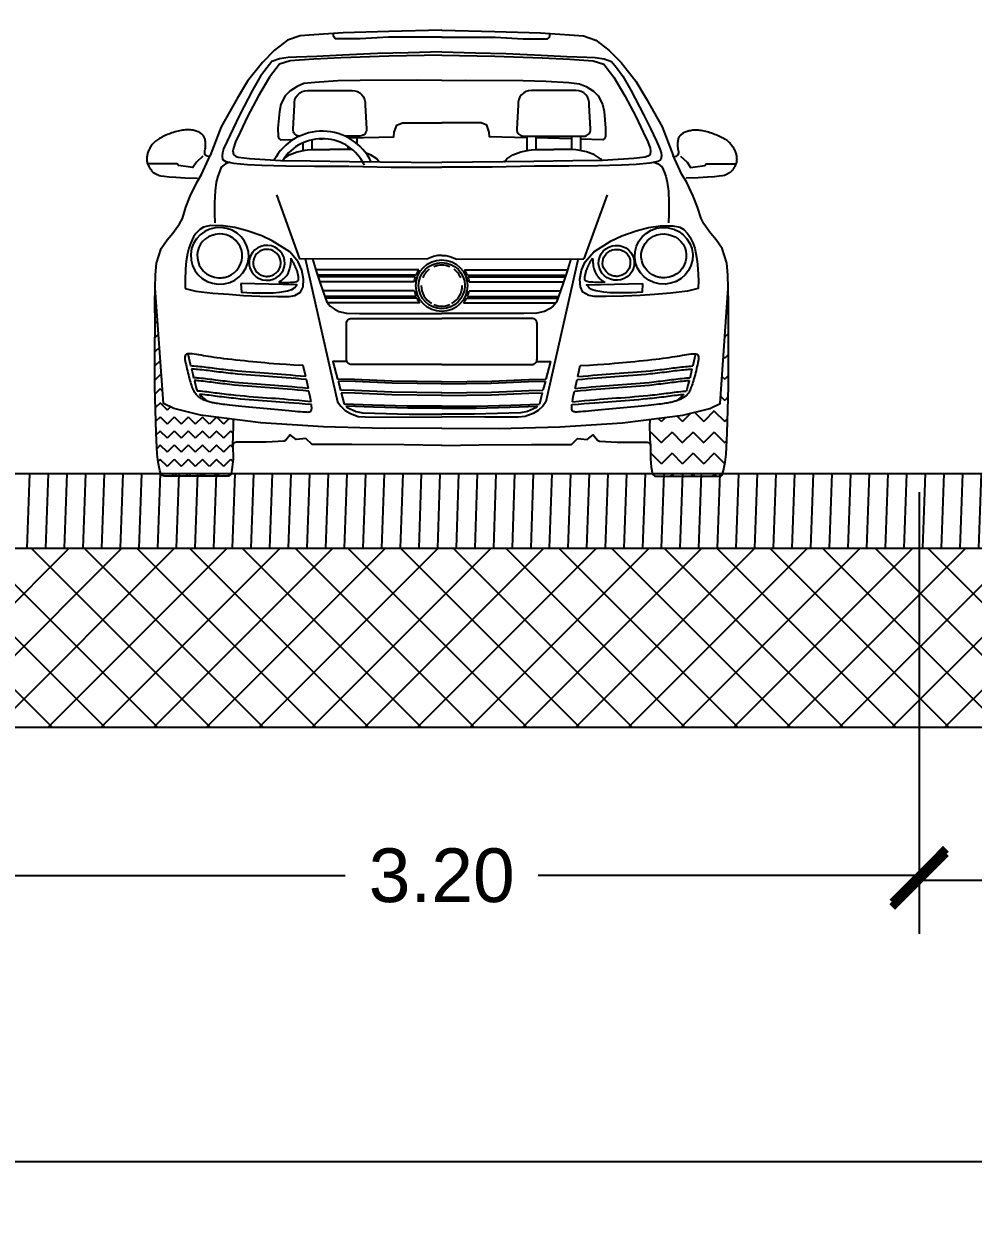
# Model space of a CAD drawing. Header units: metres. Extents: x 668617 to 675126, y 2286318 to 2293677.
# Drawn here: x 672253.403 to 672256.585, y 2287837.555 to 2287841.547 of the extents above; entities that cross this region are included whole.
import ezdxf

# ---------------------------------------------------------------- set-up
doc = ezdxf.new("R2010")
doc.units = ezdxf.units.M
doc.header["$MEASUREMENT"] = 0
doc.layers.add('DMTG_SECCIONES_VIALES', color=250, linetype='Continuous')
doc.styles.get("Standard").update_dxf_attribs({"font": 'arial.ttf'})
doc.dimstyles.get("Standard").update_dxf_attribs({"dimtxt": 0.18, "dimasz": 0.18, "dimexe": 0.18, "dimexo": 0.0625, "dimgap": 0.09, "dimtad": 0, "dimtih": 1, "dimtoh": 1, "dimdec": 4, "dimzin": 0, "dimdsep": 46, "dimtxsty": 'Standard', "dimcen": 0.09, "dimadec": 0, "dimazin": 0, "dimtfac": 1, "dimtdec": 4, "dimtofl": 0, "dimtmove": 0, "dimatfit": 3, "dimfxl": 1, "dimtolj": 1, "dimtzin": 0, "dimarcsym": 0})

# ---------------------------------------------------------------- blocks, each defined once
blk = doc.blocks.new('_ArchTick')
at = {"color": 0, "linetype": 'ByBlock', "const_width": 0.15}
blk.add_lwpolyline([(-0.5, -0.5), (0.5, 0.5)], dxfattribs=at)
blk = doc.blocks.new('*D413')
at = {"layer": 'Defpoints', "color": 0, "transparency": 16777216}
for p in [(672253.2035, 2287840.0398), (672256.4035, 2287840.0398), (672256.4035, 2287838.6928)]:
    blk.add_point(p, dxfattribs=at)
at = {"layer": 'DMTG_SECCIONES_VIALES', "color": 0, "lineweight": -2, "transparency": 16777216}
for p, q in [((672253.2035, 2287839.9773), (672253.2035, 2287838.5128)), ((672256.4035, 2287839.9773), (672256.4035, 2287838.5128)), ((672253.2035, 2287838.6928), (672254.4801, 2287838.6928)), ((672256.4035, 2287838.6928), (672255.127, 2287838.6928))]:
    blk.add_line(p, q, dxfattribs=at)
at = {"layer": 'DMTG_SECCIONES_VIALES', "color": 0, "lineweight": -2, "transparency": 16777216, "xscale": 0.18, "yscale": 0.18, "zscale": 0.18, "rotation": 180}
blk.add_blockref('_ArchTick', (672253.2035, 2287838.6928), dxfattribs=at)
at = {"layer": 'DMTG_SECCIONES_VIALES', "color": 0, "lineweight": -2, "transparency": 16777216, "xscale": 0.18, "yscale": 0.18, "zscale": 0.18}
blk.add_blockref('_ArchTick', (672256.4035, 2287838.6928), dxfattribs=at)
at = {"layer": 'DMTG_SECCIONES_VIALES', "color": 0, "transparency": 16777216, "insert": (672254.8035, 2287838.6928), "char_height": 0.18, "attachment_point": 5}
blk.add_mtext('\\A1;3.20', dxfattribs=at)
blk = doc.blocks.new('*D414')
at = {"layer": 'Defpoints', "color": 0, "transparency": 16777216}
for p in [(672256.4035, 2287840.0398), (672259.7035, 2287840.0398), (672259.7035, 2287838.6778)]:
    blk.add_point(p, dxfattribs=at)
at = {"layer": 'DMTG_SECCIONES_VIALES', "color": 0, "lineweight": -2, "transparency": 16777216}
for p, q in [((672256.4035, 2287839.9773), (672256.4035, 2287838.4978)), ((672259.7035, 2287839.9773), (672259.7035, 2287838.4978)), ((672256.4035, 2287838.6778), (672257.7301, 2287838.6778)), ((672259.7035, 2287838.6778), (672258.377, 2287838.6778))]:
    blk.add_line(p, q, dxfattribs=at)
at = {"layer": 'DMTG_SECCIONES_VIALES', "color": 0, "lineweight": -2, "transparency": 16777216, "xscale": 0.18, "yscale": 0.18, "zscale": 0.18, "rotation": 180}
blk.add_blockref('_ArchTick', (672256.4035, 2287838.6778), dxfattribs=at)
at = {"layer": 'DMTG_SECCIONES_VIALES', "color": 0, "lineweight": -2, "transparency": 16777216, "xscale": 0.18, "yscale": 0.18, "zscale": 0.18}
blk.add_blockref('_ArchTick', (672259.7035, 2287838.6778), dxfattribs=at)
at = {"layer": 'DMTG_SECCIONES_VIALES', "color": 0, "transparency": 16777216, "insert": (672258.0535, 2287838.6778), "char_height": 0.18, "attachment_point": 5}
blk.add_mtext('\\A1;3.30', dxfattribs=at)
blk = doc.blocks.new('carro')
at = {"linetype": 'ByBlock'}
h = blk.add_hatch(dxfattribs=at)
h.set_pattern_fill('ZIGZAG', color=0, scale=0.01577, angle=136.2437, style=0)
h.set_pattern_definition([(46.2437446, (1261.6451, -1307.80113), (0.0707910058, 0.0015369328), [0.0500685963, -0.0500685963]), (316.2437446, (1261.67973, -1307.764964), (0.0015369328, -0.0707910058), [0.0500685963, -0.0500685963])])
h.paths.add_polyline_path([(1.5163, 0.2011), (1.5161, 0.2234), (1.6261, 0.2401), (1.7151, 0.2642), (1.7496, 0.282), (1.7687, 0.669), (1.7705, 0.6186), (1.7715, 0.5518), (1.7741, 0.4584), (1.7767, 0.3389), (1.7756, 0.1831), (1.7736, 0.1123), (1.771, 0.0858), (1.7657, 0.0579), (1.7629, 0.0469, -0.336058), (1.7522, 0.0383), (1.5362, 0.033), (1.5278, 0.0404), (1.5235, 0.0636), (1.52, 0.0913), (1.52, 0.1354, 0.028016), (1.5199, 0.1367)])
h = blk.add_hatch(dxfattribs=at)
h.set_pattern_fill('ZIGZAG', color=0, scale=0.010513, angle=136.2437, style=0)
h.set_pattern_definition([(136.2437446, (-1202.059364, -1360.946538), (-0.04719400387, -0.0010246219), [0.0333790642, -0.0333790642]), (226.2437446, (-1202.083474, -1360.923453), (0.0010246219, -0.04719400387), [0.0333790642, -0.0333790642])])
h.paths.add_polyline_path([(0.1206, 0.1708), (0.1198, 0.1931), (0.0092, 0.205), (-0.0807, 0.2252), (-0.116, 0.2415), (-0.1519, 0.6273), (-0.1515, 0.5768), (-0.1496, 0.51), (-0.1481, 0.4167), (-0.1455, 0.2971), (-0.1377, 0.1415), (-0.1326, 0.0709), (-0.1289, 0.0446), (-0.1224, 0.0169), (-0.1191, 0.006, 0.336058), (-0.108, -0.002), (0.108, 0.002), (0.1161, 0.0097), (0.1194, 0.0331), (0.1217, 0.061), (0.1198, 0.105, -0.028016), (0.1198, 0.1063)])
at = {"color": 0, "linetype": 'ByBlock'}
for points in [[(0.7897, 1.512), (0.6123, 1.5042), (0.4591, 1.4955), (0.3616, 1.4868), (0.3156, 1.4826), (0.2738, 1.4672), (0.2312, 1.4331), (0.191, 1.3906), (0.1429, 1.3273), (0.1092, 1.268), (0.0579, 1.1718), (0.023, 1.0754)], [(0.7897, 1.512), (0.9672, 1.5119), (1.1206, 1.5098), (1.2184, 1.5054), (1.2646, 1.5032), (1.307, 1.4896), (1.351, 1.4575), (1.393, 1.4167), (1.4438, 1.3555), (1.4801, 1.2978), (1.5355, 1.2039), (1.5745, 1.1091)], [(0.7912, 1.4392), (0.6783, 1.4342), (0.5765, 1.429), (0.4586, 1.4209), (0.3725, 1.415), (0.3055, 1.4105), (0.2775, 1.4095), (0.2476, 1.4039), (0.223, 1.3945), (0.2071, 1.3747), (0.1857, 1.3444), (0.1602, 1.2971), (0.1181, 1.213), (0.0974, 1.1678), (0.0785, 1.1242), (0.067, 1.0988), (0.0634, 1.0856), (0.0626, 1.0746), (0.0646, 1.0633), (0.0753, 1.0568), (0.102, 1.0514), (0.1482, 1.0481), (0.1968, 1.0467), (0.2769, 1.0463), (0.3733, 1.0473), (0.4888, 1.0495), (0.6302, 1.049), (0.7385, 1.0521), (0.7955, 1.0526), (0.7996, 1.0527)], [(0.7912, 1.4392), (0.9043, 1.4391), (1.0062, 1.4383), (1.1243, 1.4354), (1.2107, 1.4332), (1.2778, 1.4316), (1.3057, 1.4318), (1.3359, 1.4275), (1.3609, 1.4192), (1.3777, 1.4001), (1.4003, 1.3708), (1.4279, 1.3246), (1.4736, 1.2424), (1.4962, 1.1982), (1.517, 1.1554), (1.5296, 1.1305), (1.5337, 1.1175), (1.535, 1.1066), (1.5335, 1.0952), (1.523, 1.0883), (1.4966, 1.0817), (1.4506, 1.0764), (1.4022, 1.0729), (1.3221, 1.069), (1.2258, 1.0658), (1.1103, 1.063), (0.969, 1.0564), (0.8607, 1.0547), (0.8037, 1.0528), (0.7996, 1.0527)], [(0.7915, 1.4285), (0.6141, 1.4214), (0.455, 1.4125), (0.3627, 1.4054), (0.2838, 1.3982), (0.2486, 1.3864), (0.2163, 1.3422), (0.1803, 1.2785), (0.1452, 1.2082), (0.1215, 1.1557), (0.1069, 1.1225), (0.1, 1.1016), (0.0989, 1.0924), (0.1004, 1.0802), (0.1083, 1.075), (0.117, 1.0719), (0.155, 1.0678), (0.2601, 1.0642), (0.3599, 1.0647), (0.4901, 1.0648), (0.7993, 1.0688)], [(0.7915, 1.4285), (0.969, 1.4291), (1.1283, 1.4271), (1.2209, 1.424), (1.2999, 1.4202), (1.3356, 1.41), (1.3699, 1.3672), (1.4085, 1.3052), (1.4466, 1.2365), (1.4726, 1.1851), (1.4887, 1.1526), (1.4965, 1.1319), (1.498, 1.1228), (1.497, 1.1105), (1.4894, 1.105), (1.4808, 1.1015), (1.443, 1.0958), (1.3382, 1.0876), (1.2384, 1.0838), (1.1084, 1.0783), (0.7993, 1.0688)], [(0.7933, 1.3432), (0.7132, 1.3432), (0.52, 1.3372), (0.445, 1.3342), (0.3677, 1.328), (0.3314, 1.3228), (0.3096, 1.3128), (0.2852, 1.2966), (0.2698, 1.2804), (0.256, 1.2527), (0.2516, 1.2279), (0.2474, 1.1721), (0.2489, 1.1438), (0.2522, 1.1371), (0.2577, 1.1327), (0.3003, 1.1349)], [(0.7933, 1.3432), (0.8734, 1.3467), (1.0666, 1.3491), (1.1417, 1.3493), (1.2192, 1.3465), (1.2557, 1.3428), (1.2779, 1.3339), (1.303, 1.3187), (1.3191, 1.3032), (1.3341, 1.2762), (1.3395, 1.2515), (1.3461, 1.1959), (1.3459, 1.1676), (1.3429, 1.1608), (1.3376, 1.1562), (1.2631, 1.1567)], [(0.4853, 1.1441), (0.6368, 1.1517), (0.6378, 1.1666), (0.6458, 1.1901), (0.6645, 1.1991), (0.7964, 1.2019)], [(1.0822, 1.1579), (0.958, 1.1587), (0.9563, 1.1735), (0.9473, 1.1967), (0.9282, 1.2048), (0.7964, 1.2019)], [(0.0183, 1.0719), (0.0126, 1.0732), (0.0086, 1.0751), (0.0061, 1.0776), (0.0047, 1.0806), (0.0043, 1.084), (0.0045, 1.0877), (0.005, 1.0917), (0.0057, 1.0957), (0.0062, 1.0997), (0.0066, 1.1038), (0.0068, 1.1077), (0.0068, 1.1116), (0.0067, 1.1154), (0.0064, 1.119), (0.0059, 1.1224), (0.0053, 1.1257), (0.0046, 1.1286), (0.0037, 1.1314), (0.0027, 1.1339), (0.0015, 1.1363), (0.0002, 1.1385), (-0.0013, 1.1405), (-0.003, 1.1425), (-0.0048, 1.1443), (-0.0067, 1.1461), (-0.0088, 1.1477), (-0.0111, 1.1493), (-0.0136, 1.1508), (-0.0162, 1.1522), (-0.0191, 1.1535), (-0.0221, 1.1547), (-0.0254, 1.1558), (-0.0288, 1.1568), (-0.0325, 1.1576), (-0.0363, 1.1584), (-0.0403, 1.1589), (-0.0445, 1.1594), (-0.0488, 1.1596), (-0.0532, 1.1597), (-0.0577, 1.1595), (-0.0623, 1.1592), (-0.067, 1.1587), (-0.0718, 1.158), (-0.0766, 1.1571), (-0.0815, 1.156), (-0.0865, 1.1547), (-0.0915, 1.1533), (-0.0966, 1.1518), (-0.1017, 1.15), (-0.1068, 1.1482), (-0.1119, 1.1462), (-0.1169, 1.1442), (-0.1218, 1.1421), (-0.1267, 1.1399), (-0.1313, 1.1377), (-0.1358, 1.1354), (-0.1401, 1.1332), (-0.1442, 1.131), (-0.1481, 1.1287), (-0.1517, 1.1264), (-0.1552, 1.124), (-0.1585, 1.1215), (-0.1615, 1.119), (-0.1644, 1.1163), (-0.1672, 1.1135), (-0.1697, 1.1105), (-0.172, 1.1076), (-0.1742, 1.1045), (-0.1762, 1.1014), (-0.1781, 1.0984), (-0.1798, 1.0953), (-0.1813, 1.0924), (-0.1827, 1.0895), (-0.184, 1.0866), (-0.1851, 1.0839), (-0.1861, 1.0811), (-0.1869, 1.0783), (-0.1877, 1.0755), (-0.1882, 1.0727), (-0.1887, 1.0698), (-0.1891, 1.0668), (-0.1893, 1.0637), (-0.1893, 1.0606), (-0.1893, 1.0575), (-0.189, 1.0544), (-0.1886, 1.0513), (-0.188, 1.0482), (-0.1872, 1.0453), (-0.1861, 1.0424), (-0.1849, 1.0396), (-0.1836, 1.037), (-0.1822, 1.0345), (-0.1808, 1.0321), (-0.1793, 1.0299), (-0.1779, 1.0278), (-0.1766, 1.0259), (-0.1754, 1.0242), (-0.1743, 1.0226), (-0.1732, 1.0212), (-0.1722, 1.0199), (-0.1712, 1.0187), (-0.1701, 1.0176), (-0.169, 1.0166), (-0.1678, 1.0156), (-0.1665, 1.0146), (-0.1651, 1.0136), (-0.1635, 1.0127), (-0.1618, 1.0117), (-0.16, 1.0107), (-0.1581, 1.0097), (-0.1561, 1.0086), (-0.1539, 1.0074), (-0.1514, 1.0062), (-0.1475, 1.0049), (-0.1407, 1.0037), (-0.1298, 1.0024), (-0.1135, 1.0013), (-0.0903, 1.0002), (-0.059, 0.9992), (-0.0182, 0.9984)], [(1.0821, 1.1632), (1.0832, 1.1148)], [(1.1124, 1.1639), (1.1134, 1.1187)], [(1.2328, 1.1569), (1.1125, 1.1577)], [(1.2326, 1.1665), (1.2336, 1.1214)], [(1.2629, 1.1671), (1.2639, 1.1188)], [(1.5793, 1.1058), (1.585, 1.1073), (1.5889, 1.1094), (1.5913, 1.112), (1.5926, 1.1151), (1.5929, 1.1185), (1.5925, 1.1222), (1.5918, 1.1261), (1.5909, 1.1301), (1.5902, 1.1341), (1.5897, 1.1381), (1.5893, 1.1421), (1.5892, 1.146), (1.5891, 1.1497), (1.5893, 1.1534), (1.5896, 1.1568), (1.59, 1.1601), (1.5906, 1.1631), (1.5914, 1.1659), (1.5923, 1.1684), (1.5934, 1.1708), (1.5946, 1.1731), (1.596, 1.1752), (1.5976, 1.1772), (1.5993, 1.1791), (1.6011, 1.181), (1.6032, 1.1827), (1.6054, 1.1844), (1.6078, 1.186), (1.6104, 1.1875), (1.6132, 1.189), (1.6162, 1.1903), (1.6194, 1.1915), (1.6228, 1.1926), (1.6264, 1.1937), (1.6302, 1.1945), (1.6342, 1.1953), (1.6383, 1.1959), (1.6426, 1.1963), (1.647, 1.1966), (1.6515, 1.1967), (1.6561, 1.1965), (1.6608, 1.1962), (1.6656, 1.1957), (1.6705, 1.195), (1.6754, 1.1941), (1.6805, 1.1931), (1.6855, 1.1919), (1.6907, 1.1906), (1.6958, 1.1891), (1.701, 1.1874), (1.7062, 1.1857), (1.7113, 1.1839), (1.7163, 1.182), (1.7213, 1.18), (1.726, 1.178), (1.7306, 1.176), (1.735, 1.1739), (1.7392, 1.1719), (1.7431, 1.1698), (1.7469, 1.1676), (1.7505, 1.1654), (1.7538, 1.163), (1.757, 1.1606), (1.76, 1.1581), (1.7629, 1.1554), (1.7655, 1.1526), (1.768, 1.1497), (1.7703, 1.1467), (1.7725, 1.1437), (1.7744, 1.1408), (1.7763, 1.1378), (1.7779, 1.1349), (1.7795, 1.1321), (1.7808, 1.1293), (1.7821, 1.1266), (1.7832, 1.1239), (1.7841, 1.1211), (1.785, 1.1184), (1.7857, 1.1156), (1.7863, 1.1127), (1.7868, 1.1097), (1.7871, 1.1066), (1.7873, 1.1035), (1.7874, 1.1004), (1.7872, 1.0973), (1.787, 1.0942), (1.7865, 1.0911), (1.7858, 1.0881), (1.7849, 1.0852), (1.7838, 1.0824), (1.7826, 1.0797), (1.7814, 1.0771), (1.78, 1.0747), (1.7787, 1.0724), (1.7774, 1.0703), (1.7761, 1.0683), (1.775, 1.0665), (1.7739, 1.0649), (1.7729, 1.0635), (1.772, 1.0621), (1.771, 1.0609), (1.77, 1.0597), (1.7689, 1.0586), (1.7678, 1.0576), (1.7665, 1.0565), (1.7651, 1.0555), (1.7636, 1.0545), (1.762, 1.0535), (1.7602, 1.0524), (1.7583, 1.0513), (1.7563, 1.0501), (1.7542, 1.0488), (1.7518, 1.0475), (1.7479, 1.0461), (1.7412, 1.0445), (1.7304, 1.0428), (1.7141, 1.0409), (1.691, 1.0388), (1.6598, 1.0365), (1.6191, 1.034)], [(0.3324, 1.1241), (0.3329, 1.0986)], [(0.3624, 1.135), (0.3631, 1.1025)], [(0.388, 1.1393), (0.3976, 1.1397)], [(0.4823, 1.1502), (0.4824, 1.1456)], [(0.5126, 1.1508), (0.5131, 1.1261)], [(1.0089, 1.0742), (1.0167, 1.0856), (1.0374, 1.0994), (1.064, 1.1099), (1.0913, 1.1169), (1.0988, 1.1182), (1.1152, 1.1188), (1.1735, 1.1205)], [(1.3353, 1.0875), (1.3316, 1.0924), (1.3103, 1.1054), (1.2833, 1.1147), (1.2557, 1.1205), (1.2481, 1.1214), (1.2318, 1.1213), (1.1735, 1.1205)], [(0.2723, 1.0732), (0.2871, 1.0831), (0.3138, 1.0936), (0.341, 1.1006), (0.3486, 1.1019), (0.3649, 1.1025), (0.4232, 1.1042)], [(0.4993, 1.1049), (0.4978, 1.1051), (0.4815, 1.1051), (0.4232, 1.1042)], [(0.4831, 1.1164), (0.4833, 1.1051)], [(0.5896, 1.0651), (0.5814, 1.0761), (0.5601, 1.0891), (0.5447, 1.0943)], [(1.5098, 1.085), (1.5242, 1.0797), (1.5382, 1.0686), (1.5448, 1.0541), (1.5509, 1.0397), (1.5564, 1.0195), (1.5607, 0.9897), (1.5633, 0.9502), (1.5645, 0.9137), (1.564, 0.8828)], [(1.5988, 1.1076), (1.6216, 1.0873), (1.6337, 1.0705), (1.6816, 1.0776), (1.6856, 1.083), (1.785, 1.0855)], [(-0.0012, 1.0729), (-0.023, 1.0516), (-0.0344, 1.0343), (-0.0826, 1.0393), (-0.0868, 1.0445), (-0.1863, 1.0427)], [(0.0887, 1.0541), (0.0745, 1.0482), (0.061, 1.0366), (0.0551, 1.0217), (0.0496, 1.0071), (0.045, 0.9867), (0.042, 0.9568), (0.0411, 0.9171), (0.0415, 0.8807), (0.0433, 0.8498)], [(1.3558, 0.9727), (1.2827, 0.756)], [(0.2475, 0.9486), (0.3299, 0.7353)], [(-0.051, 0.6279), (-0.0153, 0.6194), (0.0423, 0.6143), (0.0954, 0.6116), (0.1442, 0.6083), (0.1997, 0.608), (0.2586, 0.6083), (0.2976, 0.6087), (0.3165, 0.6125), (0.3357, 0.6241), (0.3436, 0.6418), (0.345, 0.6681), (0.3385, 0.6976), (0.3257, 0.7256), (0.2963, 0.7585), (0.237, 0.7938), (0.2016, 0.8096), (0.1526, 0.8255), (0.1108, 0.8356), (0.071, 0.8409), (0.0293, 0.8403), (0.0058, 0.835), (-0.0067, 0.8267), (-0.0192, 0.8133), (-0.0266, 0.8018), (-0.0358, 0.7817), (-0.0422, 0.7638), (-0.0461, 0.7457), (-0.0496, 0.7196), (-0.0512, 0.6939), (-0.0521, 0.6552), (-0.051, 0.6279)], [(1.6679, 0.6652), (1.6326, 0.6552), (1.5753, 0.6476), (1.5223, 0.6425), (1.4737, 0.6371), (1.4183, 0.6345), (1.3594, 0.6322), (1.3205, 0.6309), (1.3014, 0.6339), (1.2817, 0.6446), (1.2731, 0.662), (1.2705, 0.6882), (1.2757, 0.718), (1.2873, 0.7464), (1.3153, 0.7806), (1.3729, 0.8185), (1.4076, 0.8358), (1.4559, 0.8538), (1.4972, 0.8657), (1.5367, 0.8728), (1.5785, 0.8739), (1.6021, 0.8696), (1.615, 0.862), (1.6281, 0.849), (1.636, 0.8379), (1.646, 0.8182), (1.6532, 0.8006), (1.6579, 0.7826), (1.6625, 0.7568), (1.6652, 0.7311), (1.6678, 0.6925), (1.6679, 0.6652)], [(1.3116, 0.759), (1.3122, 0.7515), (1.3129, 0.7448), (1.3138, 0.7389), (1.3147, 0.7337), (1.3158, 0.729), (1.3168, 0.7249), (1.3179, 0.7212), (1.3191, 0.7179), (1.3202, 0.715), (1.3213, 0.7123), (1.3224, 0.7099), (1.3235, 0.7077), (1.3246, 0.7057), (1.3258, 0.7039), (1.3269, 0.7023), (1.328, 0.7008), (1.3291, 0.6994), (1.3302, 0.6981), (1.3313, 0.6968), (1.3324, 0.6957), (1.3336, 0.6946), (1.3347, 0.6935), (1.3358, 0.6925), (1.3368, 0.6916), (1.3379, 0.6906), (1.339, 0.6897), (1.34, 0.6889), (1.3411, 0.6881), (1.3421, 0.6873), (1.3432, 0.6865), (1.3442, 0.6858), (1.3453, 0.6851), (1.3464, 0.6845), (1.3474, 0.6839), (1.3484, 0.6833), (1.3494, 0.6828), (1.3503, 0.6823), (1.3511, 0.6819), (1.3518, 0.6814), (1.3524, 0.681), (1.3529, 0.6807), (1.353, 0.6804), (1.3529, 0.6801), (1.3522, 0.6798), (1.351, 0.6795), (1.3491, 0.6793), (1.3464, 0.6791), (1.3428, 0.6789), (1.3382, 0.6787), (1.3328, 0.6785), (1.327, 0.6784), (1.3209, 0.6784), (1.3148, 0.6785), (1.3089, 0.6787), (1.3035, 0.6791), (1.2988, 0.6796), (1.2951, 0.6804), (1.2922, 0.6813), (1.2902, 0.6825), (1.2887, 0.6838), (1.2878, 0.6854), (1.2874, 0.6871), (1.2872, 0.689), (1.2872, 0.6911), (1.2874, 0.6934), (1.2876, 0.6958), (1.2879, 0.6983), (1.2882, 0.7009), (1.2887, 0.7035), (1.2892, 0.7061), (1.2897, 0.7087), (1.2903, 0.7112), (1.2909, 0.7136), (1.2916, 0.7159), (1.2924, 0.7181), (1.2931, 0.7202), (1.2939, 0.7223), (1.2947, 0.7244), (1.2956, 0.7264), (1.2964, 0.7284), (1.2973, 0.7305), (1.2981, 0.7325), (1.299, 0.7346), (1.2999, 0.7366), (1.3007, 0.7386), (1.3016, 0.7405), (1.3025, 0.7424), (1.3034, 0.7442), (1.3042, 0.746), (1.3051, 0.7477), (1.306, 0.7494), (1.307, 0.7511), (1.308, 0.7529), (1.3091, 0.7548), (1.3103, 0.7568), (1.3116, 0.759)], [(0.3009, 0.737), (0.3006, 0.7295), (0.3002, 0.7229), (0.2996, 0.7169), (0.2988, 0.7116), (0.298, 0.7069), (0.2971, 0.7028), (0.2962, 0.699), (0.2952, 0.6957), (0.2942, 0.6927), (0.2932, 0.69), (0.2922, 0.6875), (0.2912, 0.6853), (0.2902, 0.6833), (0.2891, 0.6814), (0.2881, 0.6797), (0.287, 0.6782), (0.286, 0.6767), (0.2849, 0.6754), (0.2839, 0.6741), (0.2828, 0.6729), (0.2817, 0.6717), (0.2807, 0.6706), (0.2796, 0.6696), (0.2786, 0.6686), (0.2776, 0.6676), (0.2765, 0.6667), (0.2755, 0.6658), (0.2745, 0.6649), (0.2735, 0.6641), (0.2725, 0.6633), (0.2715, 0.6625), (0.2704, 0.6618), (0.2694, 0.6611), (0.2684, 0.6604), (0.2674, 0.6598), (0.2664, 0.6593), (0.2655, 0.6588), (0.2647, 0.6583), (0.264, 0.6578), (0.2635, 0.6574), (0.2631, 0.657), (0.2629, 0.6567), (0.2631, 0.6564), (0.2637, 0.6562), (0.265, 0.656), (0.2669, 0.6558), (0.2696, 0.6557), (0.2732, 0.6556), (0.2778, 0.6557), (0.2831, 0.6557), (0.289, 0.6559), (0.2951, 0.6561), (0.3012, 0.6565), (0.3071, 0.657), (0.3125, 0.6576), (0.3171, 0.6583), (0.3208, 0.6592), (0.3236, 0.6603), (0.3256, 0.6615), (0.327, 0.663), (0.3278, 0.6645), (0.3282, 0.6663), (0.3283, 0.6682), (0.3282, 0.6703), (0.3279, 0.6725), (0.3276, 0.6749), (0.3272, 0.6774), (0.3267, 0.68), (0.3262, 0.6826), (0.3256, 0.6852), (0.3249, 0.6877), (0.3242, 0.6902), (0.3235, 0.6926), (0.3227, 0.6948), (0.3219, 0.697), (0.321, 0.6991), (0.3201, 0.7012), (0.3192, 0.7032), (0.3183, 0.7052), (0.3174, 0.7072), (0.3164, 0.7092), (0.3155, 0.7112), (0.3145, 0.7132), (0.3136, 0.7152), (0.3126, 0.7171), (0.3117, 0.719), (0.3107, 0.7209), (0.3098, 0.7227), (0.3088, 0.7244), (0.3078, 0.7261), (0.3069, 0.7277), (0.3058, 0.7294), (0.3047, 0.7311), (0.3035, 0.733), (0.3023, 0.7349), (0.3009, 0.737)], [(0.806, 0.7569), (0.7922, 0.7565), (0.7791, 0.7534), (0.7562, 0.7436), (0.3299, 0.7353)], [(0.3487, 0.7368), (0.4675, 0.259), (0.4784, 0.2455), (0.4942, 0.2309), (0.5117, 0.2209), (0.5377, 0.2112), (0.5612, 0.2106), (0.6738, 0.213), (0.8178, 0.2166)], [(0.3736, 0.7361), (0.3878, 0.6922), (0.4021, 0.6521), (0.4246, 0.5925), (0.4359, 0.5792), (0.4492, 0.5705), (0.4656, 0.5621), (0.4911, 0.5565), (0.535, 0.5564), (0.8103, 0.5624)], [(0.806, 0.7569), (0.8199, 0.7571), (0.8332, 0.7546), (0.8564, 0.7458), (1.2827, 0.756)], [(1.239, 0.7549), (1.2267, 0.7104), (1.2142, 0.6697), (1.1942, 0.6092), (1.1836, 0.5954), (1.1706, 0.5862), (1.1546, 0.5771), (1.1294, 0.5704), (1.0856, 0.5684), (0.8103, 0.5624)], [(1.2639, 0.7567), (1.1659, 0.2742), (1.1556, 0.2602), (1.1404, 0.2449), (1.1234, 0.2342), (1.0978, 0.2234), (1.0743, 0.2217), (0.9618, 0.2192), (0.8178, 0.2166)], [(0.7304, 0.7077), (0.3852, 0.7002)], [(0.721, 0.6895), (0.3913, 0.6823)], [(0.719, 0.6836), (0.3934, 0.6765)], [(0.8838, 0.711), (1.2289, 0.7185)], [(0.8939, 0.6932), (1.2236, 0.7004)], [(0.8962, 0.6875), (1.2218, 0.6945)], [(0.7155, 0.6667), (0.3993, 0.6598)], [(0.8186, 0.1792), (1.0111, 0.1816), (1.2145, 0.192), (1.424, 0.2093), (1.6261, 0.2401), (1.7151, 0.2642), (1.7496, 0.282), (1.7687, 0.669)], [(0.9003, 0.6411), (1.2069, 0.6477)], [(0.9004, 0.6707), (1.2166, 0.6775)], [(0.8186, 0.1792), (0.6262, 0.1733), (0.4225, 0.1748), (0.2124, 0.183), (0.0092, 0.205), (-0.0807, 0.2252), (-0.116, 0.2415), (-0.1519, 0.6273)], [(0.7169, 0.6371), (0.4103, 0.6304)], [(0.7232, 0.6177), (0.4176, 0.6111)], [(0.7259, 0.6122), (0.4197, 0.6055)], [(0.883, 0.6003), (1.1926, 0.6071)], [(0.8924, 0.6158), (1.1986, 0.6224)], [(0.8949, 0.6214), (1.2004, 0.6281)], [(0.7359, 0.5972), (0.4264, 0.5904)], [(1.2785, 0.3987), (1.3096, 0.401), (1.3357, 0.4031), (1.3577, 0.405), (1.3763, 0.4068), (1.3923, 0.4085), (1.4066, 0.4101), (1.42, 0.4116), (1.4331, 0.4132), (1.4467, 0.4149), (1.4607, 0.4166), (1.475, 0.4184), (1.4893, 0.4202), (1.5035, 0.422), (1.5173, 0.4238), (1.5306, 0.4256), (1.5432, 0.4273), (1.555, 0.4291), (1.5659, 0.4307), (1.5761, 0.4324), (1.5857, 0.434), (1.5947, 0.4356), (1.6033, 0.4373), (1.6116, 0.4389), (1.6196, 0.4405), (1.6275, 0.4421), (1.6351, 0.4436), (1.6423, 0.4449), (1.649, 0.4459), (1.6551, 0.4465), (1.6605, 0.4466), (1.6651, 0.4461), (1.6688, 0.4448), (1.6714, 0.4427), (1.6732, 0.4398), (1.6741, 0.4362), (1.6743, 0.432), (1.674, 0.4271), (1.6732, 0.4218), (1.6721, 0.416), (1.6709, 0.4098), (1.6695, 0.4033), (1.6681, 0.3966), (1.6666, 0.3897), (1.665, 0.3828), (1.6635, 0.3759), (1.6619, 0.3692), (1.6603, 0.3627), (1.6587, 0.3565), (1.6571, 0.3507), (1.6556, 0.3453), (1.654, 0.3403), (1.6525, 0.3357), (1.6509, 0.3315), (1.6493, 0.3275), (1.6478, 0.3239), (1.6462, 0.3206), (1.6446, 0.3176), (1.643, 0.3149), (1.6414, 0.3124), (1.6396, 0.3101), (1.6378, 0.3079), (1.6359, 0.3059), (1.6338, 0.304), (1.6317, 0.3021), (1.6293, 0.3004), (1.6268, 0.2986), (1.6242, 0.2969), (1.6214, 0.2953), (1.6185, 0.2937), (1.6156, 0.2923), (1.6125, 0.2908), (1.6093, 0.2895), (1.6061, 0.2882), (1.6028, 0.287), (1.5994, 0.2859), (1.596, 0.2848), (1.5924, 0.2838), (1.5887, 0.2828), (1.5849, 0.2819), (1.5809, 0.281), (1.5768, 0.2801), (1.5724, 0.2792), (1.5678, 0.2783), (1.5627, 0.2774), (1.5571, 0.2765), (1.5508, 0.2755), (1.5439, 0.2746), (1.5362, 0.2735), (1.5276, 0.2724), (1.5183, 0.2712), (1.5082, 0.27), (1.4976, 0.2687), (1.4864, 0.2674), (1.4749, 0.266), (1.463, 0.2646), (1.4509, 0.2631), (1.4387, 0.2617), (1.4264, 0.2602), (1.414, 0.2587), (1.4017, 0.2572), (1.3894, 0.2557), (1.3771, 0.2542), (1.365, 0.2528), (1.3531, 0.2514), (1.3414, 0.25), (1.33, 0.2487), (1.319, 0.2474), (1.3087, 0.2463), (1.2991, 0.2452), (1.2903, 0.2444), (1.2825, 0.2436), (1.2758, 0.2431), (1.2703, 0.2427), (1.2659, 0.2426), (1.2624, 0.2428), (1.2597, 0.2432), (1.2577, 0.2439), (1.2561, 0.245), (1.2549, 0.2465), (1.2539, 0.2484), (1.253, 0.2509), (1.2526, 0.2552), (1.2529, 0.2628), (1.2534, 0.2674)], [(1.664, 0.446), (1.6555, 0.4071), (1.6551, 0.4054)], [(0.3496, 0.3785), (0.3184, 0.3795), (0.2923, 0.3805), (0.2702, 0.3814), (0.2515, 0.3824), (0.2354, 0.3833), (0.2211, 0.3843), (0.2077, 0.3853), (0.1945, 0.3864), (0.1808, 0.3874), (0.1667, 0.3885), (0.1524, 0.3897), (0.138, 0.3909), (0.1238, 0.392), (0.1099, 0.3932), (0.0965, 0.3944), (0.0839, 0.3957), (0.0721, 0.3969), (0.0611, 0.3981), (0.0508, 0.3993), (0.0412, 0.4005), (0.0321, 0.4017), (0.0234, 0.403), (0.015, 0.4042), (0.007, 0.4055), (-0.001, 0.4067), (-0.0086, 0.4079), (-0.0159, 0.4089), (-0.0226, 0.4096), (-0.0288, 0.41), (-0.0342, 0.4098), (-0.0387, 0.4091), (-0.0423, 0.4076), (-0.0449, 0.4054), (-0.0465, 0.4025), (-0.0472, 0.3988), (-0.0473, 0.3946), (-0.0468, 0.3898), (-0.0458, 0.3845), (-0.0444, 0.3787), (-0.0429, 0.3726), (-0.0412, 0.3662), (-0.0395, 0.3595), (-0.0377, 0.3527), (-0.0359, 0.3459), (-0.034, 0.339), (-0.0322, 0.3324), (-0.0303, 0.326), (-0.0284, 0.3199), (-0.0266, 0.3142), (-0.0248, 0.3089), (-0.023, 0.3039), (-0.0213, 0.2994), (-0.0195, 0.2952), (-0.0178, 0.2913), (-0.0161, 0.2878), (-0.0144, 0.2846), (-0.0127, 0.2817), (-0.011, 0.279), (-0.0092, 0.2765), (-0.0074, 0.2743), (-0.0055, 0.2722), (-0.0034, 0.2703), (-0.0013, 0.2685), (0.001, 0.2667), (0.0034, 0.2651), (0.0059, 0.2634), (0.0086, 0.2619), (0.0115, 0.2604), (0.0144, 0.2589), (0.0175, 0.2576), (0.0206, 0.2563), (0.0238, 0.2551), (0.0271, 0.2539), (0.0304, 0.2529), (0.0338, 0.2519), (0.0374, 0.251), (0.041, 0.2501), (0.0447, 0.2493), (0.0486, 0.2485), (0.0526, 0.2478), (0.0567, 0.2471), (0.0611, 0.2464), (0.0658, 0.2457), (0.0709, 0.245), (0.0766, 0.2444), (0.0828, 0.2437), (0.0898, 0.243), (0.0976, 0.2423), (0.1062, 0.2415), (0.1156, 0.2408), (0.1256, 0.24), (0.1363, 0.2391), (0.1475, 0.2383), (0.1592, 0.2374), (0.1711, 0.2365), (0.1832, 0.2356), (0.1955, 0.2347), (0.2079, 0.2337), (0.2203, 0.2328), (0.2327, 0.2318), (0.245, 0.2309), (0.2573, 0.2299), (0.2695, 0.229), (0.2815, 0.2281), (0.2932, 0.2272), (0.3047, 0.2264), (0.3156, 0.2256), (0.326, 0.2249), (0.3357, 0.2243), (0.3445, 0.2238), (0.3523, 0.2234), (0.359, 0.2232), (0.3645, 0.2231), (0.3689, 0.2231), (0.3724, 0.2234), (0.3751, 0.224), (0.3771, 0.2248), (0.3786, 0.226), (0.3797, 0.2275), (0.3807, 0.2294), (0.3814, 0.2319), (0.3817, 0.2363), (0.3811, 0.2439), (0.3803, 0.2485)], [(-0.0376, 0.4091), (-0.0274, 0.3705), (-0.027, 0.3689)], [(1.1317, 0.4093), (1.1786, 0.4103), (1.1643, 0.351)], [(0.3591, 0.3415), (0.3496, 0.3785)], [(0.4957, 0.3955), (0.4489, 0.3945), (0.4657, 0.3358)], [(1.2706, 0.3613), (1.2785, 0.3987)], [(1.6529, 0.3952), (1.649, 0.3774), (1.6463, 0.3656)], [(-0.0243, 0.3588), (-0.0196, 0.3412), (-0.0164, 0.3295)], [(-0.014, 0.3205), (-0.0138, 0.3198), (-0.0097, 0.3049), (-0.007, 0.2954), (-0.0052, 0.2898), (-0.0041, 0.2869), (-0.0034, 0.2854)], [(0.3689, 0.3023), (0.3615, 0.3322)], [(0.8154, 0.3342), (0.6477, 0.333), (0.5229, 0.3355), (0.4657, 0.3358)], [(0.4677, 0.329), (0.4764, 0.2985)], [(0.8171, 0.3275), (0.6495, 0.3262), (0.5247, 0.3287), (0.4677, 0.329)], [(0.8136, 0.3274), (0.9812, 0.3334), (1.1057, 0.3413), (1.1627, 0.3441)], [(0.8151, 0.3342), (0.9826, 0.3403), (1.1072, 0.3482), (1.1643, 0.351)], [(1.1627, 0.3441), (1.1552, 0.3132)], [(1.2625, 0.3217), (1.2686, 0.3519)], [(1.6443, 0.3565), (1.6441, 0.3558), (1.6406, 0.3407), (1.6383, 0.3311), (1.6368, 0.3254), (1.6359, 0.3225), (1.6352, 0.321)], [(0.3787, 0.2579), (0.3754, 0.2742), (0.371, 0.2933)], [(0.8166, 0.297), (0.6489, 0.2957), (0.5241, 0.2982), (0.4764, 0.2985)], [(0.479, 0.2897), (0.4897, 0.2522)], [(0.8172, 0.2882), (0.6495, 0.2869), (0.5247, 0.2894), (0.479, 0.2897)], [(0.8153, 0.2881), (0.9828, 0.2942), (1.1074, 0.3021), (1.1531, 0.3043)], [(0.8155, 0.297), (0.983, 0.303), (1.1076, 0.3109), (1.1552, 0.3132)], [(1.1531, 0.3043), (1.144, 0.2664)], [(1.2546, 0.2769), (1.2572, 0.2934), (1.2608, 0.3126)], [(1.6278, 0.3098), (1.6265, 0.3083), (1.6246, 0.3063), (1.6221, 0.3038), (1.6188, 0.3007), (1.6145, 0.2969), (1.6091, 0.2923), (1.6022, 0.2866)], [(0.0045, 0.2746), (0.0059, 0.2731), (0.0078, 0.2712), (0.0104, 0.2688), (0.0138, 0.2659), (0.0183, 0.2623), (0.024, 0.2579), (0.031, 0.2525)], [(0.817, 0.2528), (0.7007, 0.2503), (0.5853, 0.251), (0.4897, 0.2522)], [(0.8171, 0.2455), (0.704, 0.2431), (0.5886, 0.2438), (0.4959, 0.245)], [(0.4959, 0.245), (0.4997, 0.2408), (0.5304, 0.2283), (0.5535, 0.2244), (0.5927, 0.2239), (0.7081, 0.2232), (0.8176, 0.2255)], [(0.817, 0.2528), (0.9333, 0.2553), (1.0485, 0.261), (1.144, 0.2664)], [(0.8171, 0.2455), (0.9303, 0.248), (1.0455, 0.2537), (1.1381, 0.2589)], [(1.1381, 0.2589), (1.1345, 0.2546), (1.1043, 0.2407), (1.0815, 0.2359), (1.0423, 0.2336), (0.9271, 0.2279), (0.8176, 0.2255)], [(1.52, 0.1354), (1.5163, 0.2011), (1.5161, 0.2234)], [(0.1198, 0.105), (0.1206, 0.1708), (0.1198, 0.1931)]]:
    blk.add_lwpolyline(points, dxfattribs=at)
for points in [[(0.7902, 1.4882), (0.6115, 1.4843), (0.517, 1.4776), (0.4676, 1.4765), (0.4399, 1.475, -0.395979), (0.4279, 1.485), (0.4271, 1.4926)], [(0.7902, 1.4882), (0.9689, 1.492), (1.0636, 1.4894), (1.1129, 1.4905), (1.1407, 1.4902, 0.395979), (1.1522, 1.5008), (1.1527, 1.5084)], [(0.3211, 1.1467, -0.428553), (0.2985, 1.1697), (0.3012, 1.251, -0.44763), (0.3442, 1.3001), (0.4189, 1.3017), (0.4936, 1.3033, -0.44763), (0.5386, 1.2561), (0.5449, 1.1751, -0.430627), (0.5232, 1.1511), (0.4731, 1.15)], [(0.8199, 0.1208), (0.9458, 0.1255), (1.1209, 0.1308), (1.2462, 0.1336), (1.2543, 0.1338), (1.2747, 0.1544), (1.2852, 0.1535), (1.3072, 0.1518), (1.3271, 0.1675), (1.3414, 0.1495), (1.3477, 0.1463), (1.4077, 0.1444), (1.5083, 0.1468, -0.420922), (1.52, 0.1354), (1.52, 0.0913), (1.5235, 0.0636), (1.5278, 0.0404), (1.5362, 0.033), (1.7522, 0.0383, 0.336058), (1.7629, 0.0469), (1.7657, 0.0579), (1.771, 0.0858), (1.7736, 0.1123), (1.7756, 0.1831), (1.7767, 0.3389), (1.7741, 0.4584), (1.7715, 0.5518), (1.7705, 0.6186), (1.7687, 0.669), (1.7664, 0.713), (1.7623, 0.7527), (1.7452, 0.8007), (1.7245, 0.8297), (1.705, 0.852), (1.6826, 0.8819), (1.6725, 0.9001), (1.6597, 0.9375), (1.6442, 0.9746), (1.6205, 1.0215), (1.6049, 1.0459), (1.5745, 1.1091)], [(0.8199, 0.1208), (0.6938, 0.12), (0.5187, 0.1177), (0.3934, 0.1151), (0.3853, 0.1149), (0.3639, 0.1346), (0.3535, 0.1333), (0.3317, 0.1306), (0.3111, 0.1454), (0.2976, 0.1269), (0.2914, 0.1233), (0.2315, 0.1189), (0.1309, 0.1169, 0.420922), (0.1198, 0.105), (0.1217, 0.061), (0.1194, 0.0331), (0.1161, 0.0097), (0.108, 0.002), (-0.108, -0.002, -0.336058), (-0.1191, 0.006), (-0.1224, 0.0169), (-0.1289, 0.0446), (-0.1326, 0.0709), (-0.1377, 0.1415), (-0.1455, 0.2971), (-0.1481, 0.4167), (-0.1496, 0.51), (-0.1515, 0.5768), (-0.1519, 0.6273), (-0.1515, 0.6714), (-0.1491, 0.7112), (-0.1341, 0.7599), (-0.1147, 0.7898), (-0.0962, 0.8129), (-0.0751, 0.8437), (-0.0658, 0.8623), (-0.0546, 0.9003), (-0.0408, 0.9381), (-0.0191, 0.986), (-0.0046, 1.0109), (0.023, 1.0754)], [(0.814, 0.392), (0.5121, 0.3854, -0.414214), (0.494, 0.4027), (0.4914, 0.522, -0.414214), (0.5087, 0.54), (0.8106, 0.5466)], [(0.814, 0.392), (1.1159, 0.3985, 0.414214), (1.1331, 0.4166), (1.1305, 0.5359, 0.414214), (1.1125, 0.5531), (0.8106, 0.5466)]]:
    blk.add_lwpolyline(points, format="xyb", dxfattribs=at)
blk.add_lwpolyline([(1.1692, 1.318), (1.0945, 1.3164, 0.44763), (1.0515, 1.2673), (1.0488, 1.186, 0.430627), (1.0715, 1.163), (1.1725, 1.1652), (1.2735, 1.1673, 0.430627), (1.2952, 1.1913), (1.2889, 1.2724, 0.44763), (1.2439, 1.3196)], format="xyb", close=True, dxfattribs=at)
for points in [[(0.1354, 0.6492), (0.1375, 0.6198), (0.1731, 0.6183), (0.1938, 0.6184), (0.2225, 0.619), (0.2443, 0.6195), (0.2653, 0.623), (0.2923, 0.6276), (0.3065, 0.6328), (0.3148, 0.6386), (0.32, 0.6452), (0.3226, 0.6484)], [(1.4808, 0.6784), (1.4799, 0.649), (1.4445, 0.6459), (1.4237, 0.6451), (1.395, 0.6445), (1.3732, 0.644), (1.3521, 0.6465), (1.325, 0.6501), (1.3105, 0.6546), (1.302, 0.66), (1.2965, 0.6664), (1.2938, 0.6695)]]:
    blk.add_lwpolyline(points, close=True, dxfattribs=at)
for radius in [0.0865, 0.0865, 0.0774, 0.0774]:
    blk.add_circle((0.8082, 0.6562), radius, dxfattribs=at)
for centre, radius, start, end in [((0.4007, 0.9827), 0.1823, 27.119, 153.1748), ((0.4007, 0.9827), 0.1571, 27.119, 148.7398), ((0.8082, 0.6562), 0.0688, 68.4245, 114.063), ((0.8082, 0.6562), 0.0688, 68.4245, 114.063), ((0.8082, 0.6562), 0.0933, 162.9256, 173.5626), ((0.8082, 0.6562), 0.0933, 146.5164, 159.1217), ((0.8082, 0.6562), 0.0688, 128.4245, 159.2702), ((0.8082, 0.6562), 0.0688, 128.4245, 159.2702), ((0.8082, 0.6562), 0.0688, 23.2173, 54.063), ((0.8082, 0.6562), 0.0688, 23.2173, 54.063), ((0.8082, 0.6562), 0.0933, 23.3658, 35.9711), ((0.8082, 0.6562), 0.0933, 8.9249, 19.5619), ((0.8082, 0.6562), 0.0688, 181.2437, 241.2437), ((0.8082, 0.6562), 0.0688, 181.2437, 241.2437), ((0.8082, 0.6562), 0.0688, 301.2437, 1.2437), ((0.8082, 0.6562), 0.0688, 301.2437, 1.2437), ((0.8082, 0.6562), 0.0933, 338.1254, 350.6737), ((0.8082, 0.6562), 0.0933, 191.8138, 204.3621), ((0.8082, 0.6562), 0.0933, 208.1417, 219.2447), ((0.8082, 0.6562), 0.0933, 323.2428, 334.3458), ((0.8082, 0.6562), 0.0688, 248.4245, 294.063), ((0.8082, 0.6562), 0.0688, 248.4245, 294.063)]:
    blk.add_arc(centre, radius, start, end, dxfattribs=at)
for centre, major_axis in [((1.55, 0.7723), (0.097, 0.007)), ((1.3922, 0.7453), (0.0597, 0.0043))]:
    blk.add_ellipse(centre, major_axis=major_axis, ratio=0.977772, start_param=-1.570796, end_param=4.712389, dxfattribs=at)
at = {"color": 0, "linetype": 'ByBlock', "extrusion": (0, 0, -1)}
for centre, major_axis in [((0.0621, 0.74), (-0.0972, 0.0028)), ((0.2209, 0.7199), (-0.0598, 0.0017))]:
    blk.add_ellipse(centre, major_axis=major_axis, ratio=0.977772, start_param=-1.570796, end_param=4.712389, dxfattribs=at)
at = {"color": 0, "linetype": 'ByBlock'}
for points, knots in [([(1.5553, 0.6988), (1.5744, 0.7002), (1.5928, 0.7089), (1.6284, 0.7465), (1.6318, 0.7852), (1.5959, 0.8395), (1.5576, 0.8526), (1.4939, 0.8314), (1.4719, 0.7986), (1.4769, 0.7342), (1.5038, 0.7052), (1.543, 0.6986), (1.5492, 0.6984), (1.5553, 0.6988)], [-1.570796, -1.570796, -1.570796, -1.570796, -0.819064, -0.819064, 0.503049, 0.503049, 1.825162, 1.825162, 3.147276, 3.147276, 4.469389, 4.469389, 4.712389, 4.712389, 4.712389, 4.712389]), ([(0.06, 0.6663), (0.0409, 0.6669), (0.0221, 0.6748), (-0.0151, 0.7108), (-0.0202, 0.7493), (0.0134, 0.8051), (0.0511, 0.8199), (0.1156, 0.8015), (0.139, 0.7696), (0.1368, 0.7052), (0.1112, 0.675), (0.0724, 0.6667), (0.0662, 0.6662), (0.06, 0.6663)], [-1.570796, -1.570796, -1.570796, -1.570796, -0.819064, -0.819064, 0.503049, 0.503049, 1.825162, 1.825162, 3.147276, 3.147276, 4.469389, 4.469389, 4.712389, 4.712389, 4.712389, 4.712389]), ([(0.2196, 0.6746), (0.2078, 0.6749), (0.1963, 0.6798), (0.1734, 0.7019), (0.1703, 0.7256), (0.1909, 0.76), (0.2141, 0.7691), (0.2538, 0.7577), (0.2682, 0.7381), (0.2668, 0.6985), (0.2511, 0.6799), (0.2272, 0.6748), (0.2234, 0.6745), (0.2196, 0.6746)], [-1.570796, -1.570796, -1.570796, -1.570796, -0.819064, -0.819064, 0.503049, 0.503049, 1.825162, 1.825162, 3.147276, 3.147276, 4.469389, 4.469389, 4.712389, 4.712389, 4.712389, 4.712389]), ([(1.3955, 0.7001), (1.4073, 0.701), (1.4186, 0.7063), (1.4405, 0.7295), (1.4426, 0.7533), (1.4204, 0.7867), (1.3969, 0.7947), (1.3577, 0.7817), (1.3442, 0.7615), (1.3473, 0.7219), (1.3638, 0.7041), (1.3879, 0.7), (1.3917, 0.6998), (1.3955, 0.7001)], [-1.570796, -1.570796, -1.570796, -1.570796, -0.819064, -0.819064, 0.503049, 0.503049, 1.825162, 1.825162, 3.147276, 3.147276, 4.469389, 4.469389, 4.712389, 4.712389, 4.712389, 4.712389]), ([(1.2706, 0.3613), (1.3192, 0.3667), (1.3968, 0.3748), (1.4952, 0.3834), (1.5739, 0.3947), (1.6207, 0.4021), (1.6472, 0.4046), (1.6551, 0.4054)], [0.0057674, 0.0057674, 0.0057674, 0.0057674, 0.1139473, 0.2282976, 0.2875388, 0.3407696, 0.3635117, 0.3635117, 0.3635117, 0.3635117]), ([(0.3591, 0.3415), (0.3103, 0.3448), (0.2325, 0.3496), (0.1338, 0.3539), (0.0547, 0.3617), (0.0076, 0.3671), (-0.019, 0.3685), (-0.027, 0.3689)], [0.0057674, 0.0057674, 0.0057674, 0.0057674, 0.1139473, 0.2282976, 0.2875388, 0.3407696, 0.3635117, 0.3635117, 0.3635117, 0.3635117]), ([(1.2625, 0.3217), (1.3154, 0.3275), (1.3928, 0.3356), (1.4911, 0.3442), (1.5697, 0.3555), (1.615, 0.3626), (1.64, 0.3651), (1.6463, 0.3657)], [0.006269, 0.006269, 0.006269, 0.006269, 0.1139473, 0.2282976, 0.2875388, 0.3407696, 0.3590295, 0.3590295, 0.3590295, 0.3590295]), ([(1.2686, 0.3519), (1.3177, 0.3566), (1.3961, 0.3649), (1.4954, 0.3735), (1.5741, 0.3848), (1.6201, 0.3921), (1.6458, 0.3946), (1.6529, 0.3952)], [0.0033304, 0.0033304, 0.0033304, 0.0033304, 0.1139473, 0.2282976, 0.2875388, 0.3407696, 0.36117, 0.36117, 0.36117, 0.36117]), ([(0.3615, 0.3322), (0.3122, 0.3348), (0.2335, 0.3396), (0.134, 0.3439), (0.0549, 0.3518), (0.0086, 0.3571), (-0.0172, 0.3585), (-0.0243, 0.3588)], [0.0033304, 0.0033304, 0.0033304, 0.0033304, 0.1139473, 0.2282976, 0.2875388, 0.3407696, 0.36117, 0.36117, 0.36117, 0.36117]), ([(0.3689, 0.3023), (0.3158, 0.3058), (0.2381, 0.3105), (0.1396, 0.3148), (0.0605, 0.3227), (0.0149, 0.3279), (-0.0101, 0.3293), (-0.0165, 0.3296)], [0.006269, 0.006269, 0.006269, 0.006269, 0.1139473, 0.2282976, 0.2875388, 0.3407696, 0.3590295, 0.3590295, 0.3590295, 0.3590295]), ([(0.371, 0.2933), (0.3152, 0.2969), (0.2374, 0.3016), (0.1387, 0.3059), (0.0596, 0.3138), (0.0152, 0.3189), (-0.0087, 0.3202), (-0.014, 0.3205)], [0.0059308, 0.0059308, 0.0059308, 0.0059308, 0.1139473, 0.2282976, 0.2875388, 0.3407696, 0.3558885, 0.3558885, 0.3558885, 0.3558885]), ([(1.2546, 0.2769), (1.3147, 0.2838), (1.3907, 0.2918), (1.4876, 0.3002), (1.5663, 0.3115), (1.609, 0.3183), (1.6314, 0.3206), (1.6352, 0.321)], [0.0101529, 0.0101529, 0.0101529, 0.0101529, 0.1139473, 0.2282976, 0.2875388, 0.3407696, 0.351756, 0.351756, 0.351756, 0.351756]), ([(1.2608, 0.3126), (1.3164, 0.3186), (1.3939, 0.3268), (1.4923, 0.3353), (1.571, 0.3466), (1.6152, 0.3536), (1.639, 0.356), (1.6443, 0.3565)], [0.0059308, 0.0059308, 0.0059308, 0.0059308, 0.1139473, 0.2282976, 0.2875388, 0.3407696, 0.3558885, 0.3558885, 0.3558885, 0.3558885]), ([(0.3787, 0.2579), (0.3184, 0.2622), (0.2421, 0.2668), (0.145, 0.271), (0.0659, 0.2789), (0.0229, 0.2838), (0.0004, 0.2852), (-0.0034, 0.2854)], [0.0101529, 0.0101529, 0.0101529, 0.0101529, 0.1139473, 0.2282976, 0.2875388, 0.3407696, 0.351756, 0.351756, 0.351756, 0.351756]), ([(1.2534, 0.2674), (1.313, 0.2733), (1.3897, 0.2813), (1.4873, 0.2898), (1.566, 0.3011), (1.6064, 0.3074), (1.6264, 0.3096), (1.6278, 0.3098)], [0.0082042, 0.0082042, 0.0082042, 0.0082042, 0.1139473, 0.2282976, 0.2875388, 0.3407696, 0.3449538, 0.3449538, 0.3449538, 0.3449538]), ([(0.3803, 0.2485), (0.3205, 0.2517), (0.2436, 0.2564), (0.1457, 0.2606), (0.0666, 0.2685), (0.026, 0.2731), (0.0059, 0.2745), (0.0045, 0.2746)], [0.0082042, 0.0082042, 0.0082042, 0.0082042, 0.1139473, 0.2282976, 0.2875388, 0.3407696, 0.3449538, 0.3449538, 0.3449538, 0.3449538])]:
    blk.add_open_spline(points, degree=3, knots=knots, dxfattribs=at)
blk = doc.blocks.new('*D422')
at = {"layer": 'Defpoints', "color": 0, "transparency": 16777216}
for p in [(672246.3035, 2287840.2898), (672286.8035, 2287840.2898), (672286.8035, 2287837.735)]:
    blk.add_point(p, dxfattribs=at)
at = {"layer": 'DMTG_SECCIONES_VIALES', "color": 0, "lineweight": -2, "transparency": 16777216}
for p, q in [((672246.3035, 2287840.2273), (672246.3035, 2287837.555)), ((672286.8035, 2287840.2273), (672286.8035, 2287837.555)), ((672246.3035, 2287837.735), (672266.1565, 2287837.735)), ((672286.8035, 2287837.735), (672266.9506, 2287837.735))]:
    blk.add_line(p, q, dxfattribs=at)
at = {"layer": 'DMTG_SECCIONES_VIALES', "color": 0, "lineweight": -2, "transparency": 16777216, "xscale": 0.18, "yscale": 0.18, "zscale": 0.18, "rotation": 180}
blk.add_blockref('_ArchTick', (672246.3035, 2287837.735), dxfattribs=at)
at = {"layer": 'DMTG_SECCIONES_VIALES', "color": 0, "lineweight": -2, "transparency": 16777216, "xscale": 0.18, "yscale": 0.18, "zscale": 0.18}
blk.add_blockref('_ArchTick', (672286.8035, 2287837.735), dxfattribs=at)
at = {"layer": 'DMTG_SECCIONES_VIALES', "color": 0, "transparency": 16777216, "insert": (672266.5535, 2287837.735), "char_height": 0.18, "attachment_point": 5}
blk.add_mtext('\\A1;40.50', dxfattribs=at)

msp = doc.modelspace()

# ---------------------------------------------------------------- hatches: boundary and pattern name
at = {"layer": 'DMTG_SECCIONES_VIALES', "true_color": 0x000000}
h = msp.add_hatch(dxfattribs=at)
h.set_pattern_fill('ANSI31', color=18, scale=0.5, angle=43)
h.set_pattern_definition([(88, (671855.920446, 2287769.89963), (-0.062461927, 0.0021812185), [])])
h.paths.add_polyline_path([(672250.00355, 2287840.03977), (672250.00355, 2287839.78977), (672259.70355, 2287839.78977), (672259.70355, 2287840.03977)])
h.paths.add_polyline_path([(672283.10355, 2287839.78977), (672283.10355, 2287840.03977), (672273.70355, 2287840.03977), (672273.70355, 2287839.78977)])

# ---------------------------------------------------------------- linework, layer by layer
at = {"layer": 'DMTG_SECCIONES_VIALES'}
for p, q in [((672250.00355, 2287840.03977), (672259.70355, 2287840.03977)), ((672249.75355, 2287839.78977), (672259.95355, 2287839.78977)), ((672249.15355, 2287839.18977), (672260.55355, 2287839.18977))]:
    msp.add_line(p, q, dxfattribs=at)
at = {"layer": 'DMTG_SECCIONES_VIALES', "color": 252, "linetype": 'Continuous', "true_color": 0x939598}
for p, q in [((672253.49756, 2287839.18977), (672252.89756, 2287839.78977)), ((672252.95458, 2287839.18977), (672253.55458, 2287839.78977)), ((672253.67433, 2287839.18977), (672253.07433, 2287839.78977)), ((672253.13136, 2287839.18977), (672253.73136, 2287839.78977)), ((672253.85111, 2287839.18977), (672253.25111, 2287839.78977)), ((672253.30813, 2287839.18977), (672253.90813, 2287839.78977)), ((672254.02789, 2287839.18977), (672253.42789, 2287839.78977)), ((672253.48491, 2287839.18977), (672254.08491, 2287839.78977)), ((672254.20466, 2287839.18977), (672253.60466, 2287839.78977)), ((672253.66169, 2287839.18977), (672254.26169, 2287839.78977)), ((672254.38144, 2287839.18977), (672253.78144, 2287839.78977)), ((672253.83846, 2287839.18977), (672254.43846, 2287839.78977)), ((672254.55822, 2287839.18977), (672253.95822, 2287839.78977)), ((672254.01524, 2287839.18977), (672254.61524, 2287839.78977)), ((672254.73499, 2287839.18977), (672254.13499, 2287839.78977)), ((672254.19202, 2287839.18977), (672254.79202, 2287839.78977)), ((672254.91177, 2287839.18977), (672254.31177, 2287839.78977)), ((672254.36879, 2287839.18977), (672254.96879, 2287839.78977)), ((672255.08855, 2287839.18977), (672254.48855, 2287839.78977)), ((672254.54557, 2287839.18977), (672255.14557, 2287839.78977)), ((672255.26532, 2287839.18977), (672254.66532, 2287839.78977)), ((672254.72235, 2287839.18977), (672255.32235, 2287839.78977)), ((672255.4421, 2287839.18977), (672254.8421, 2287839.78977)), ((672254.89912, 2287839.18977), (672255.49912, 2287839.78977)), ((672255.61888, 2287839.18977), (672255.01888, 2287839.78977)), ((672255.0759, 2287839.18977), (672255.6759, 2287839.78977)), ((672255.79565, 2287839.18977), (672255.19565, 2287839.78977)), ((672255.25268, 2287839.18977), (672255.85268, 2287839.78977)), ((672255.97243, 2287839.18977), (672255.37243, 2287839.78977)), ((672255.42945, 2287839.18977), (672256.02945, 2287839.78977)), ((672256.14921, 2287839.18977), (672255.54921, 2287839.78977)), ((672255.60623, 2287839.18977), (672256.20623, 2287839.78977)), ((672256.32598, 2287839.18977), (672255.72598, 2287839.78977)), ((672255.78301, 2287839.18977), (672256.38301, 2287839.78977)), ((672256.50276, 2287839.18977), (672255.90276, 2287839.78977)), ((672255.95978, 2287839.18977), (672256.55978, 2287839.78977)), ((672256.67954, 2287839.18977), (672256.07954, 2287839.78977)), ((672256.13656, 2287839.18977), (672256.73656, 2287839.78977)), ((672256.85631, 2287839.18977), (672256.25631, 2287839.78977)), ((672256.31334, 2287839.18977), (672256.91334, 2287839.78977)), ((672257.03309, 2287839.18977), (672256.43309, 2287839.78977)), ((672256.49011, 2287839.18977), (672257.09011, 2287839.78977))]:
    msp.add_line(p, q, dxfattribs=at)

# ---------------------------------------------------------------- block references
at = {"layer": 'DMTG_SECCIONES_VIALES', "rotation": 358.7562553930175}
msp.add_blockref('carro', (672253.98126, 2287840.0312), dxfattribs=at)

# ---------------------------------------------------------------- dimensions: what is measured, and where the dimension line sits
at = {"layer": 'DMTG_SECCIONES_VIALES'}
dim = msp.add_linear_dim(base=(672286.80355, 2287837.73504), p1=(672246.30355, 2287840.28977), p2=(672286.80355, 2287840.28977), dimstyle='Standard', override={"dimdec": 2, "dimblk1": 'ArchTick', "dimblk2": 'ArchTick', "dimsah": 1}, dxfattribs=at)
dim.commit()
dim.dimension.update_dxf_attribs({"geometry": '*D422', "text_midpoint": (672266.55355, 2287837.73504)})
for base, p1, p2, picture, middle in [((672256.40355, 2287838.69278), (672253.20355, 2287840.03977), (672256.40355, 2287840.03977), '*D413', (672254.80355, 2287838.69278)), ((672259.70355, 2287838.67778), (672256.40355, 2287840.03977), (672259.70355, 2287840.03977), '*D414', (672258.05355, 2287838.67778))]:
    dim = msp.add_linear_dim(base=base, p1=p1, p2=p2, dimstyle='Standard', override={"dimdec": 2, "dimblk1": 'ArchTick', "dimblk2": 'ArchTick', "dimsah": 1}, dxfattribs=at)
    dim.commit()
    dim.dimension.update_dxf_attribs({"geometry": picture, "text_midpoint": middle, "dimtype": 160})

doc.saveas('drawing.dxf')
